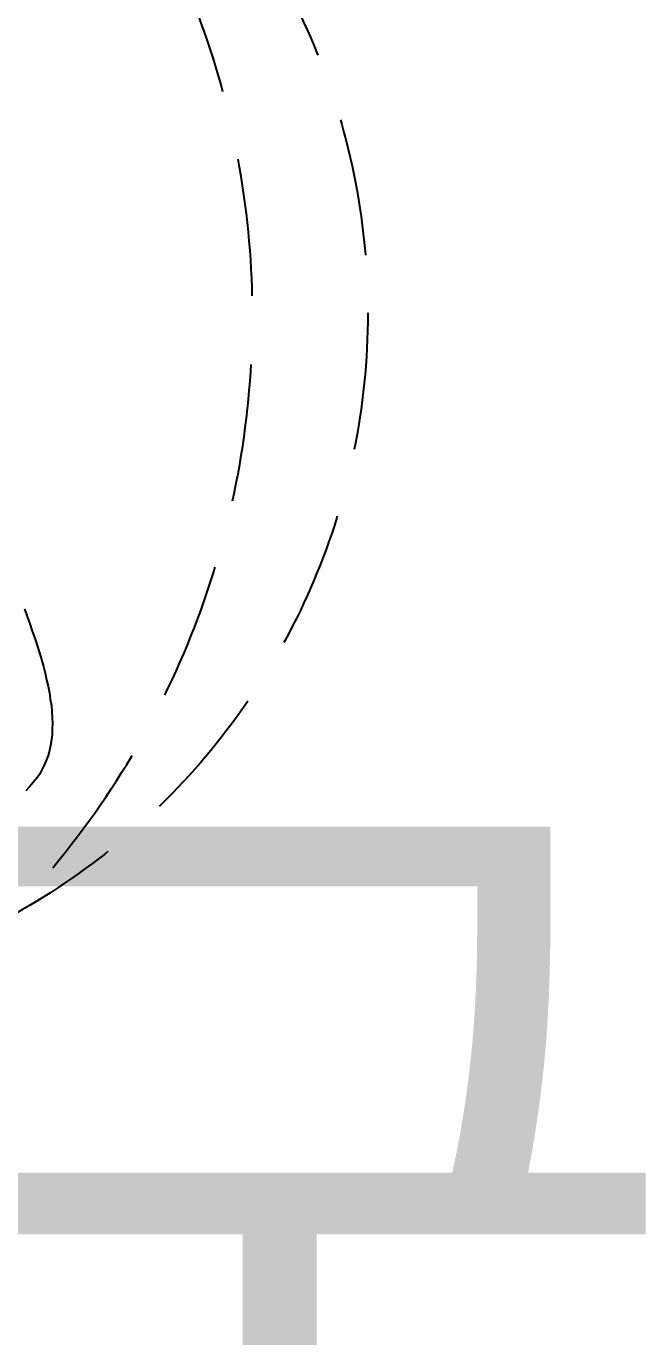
# Model space of a CAD drawing. Extents: x 11477420 to 23072185, y -28506554 to -14238804.
# Drawn here: x 11519946.7 to 11520126.9, y -14275684.9 to -14275303.9 of the extents above; entities that cross this region are included whole.
import ezdxf
from ezdxf.enums import TextEntityAlignment as Align

# ---------------------------------------------------------------- set-up
doc = ezdxf.new("R2010")
doc.units = 0
doc.header["$LTSCALE"] = 50
doc.header["$MEASUREMENT"] = 0
doc.linetypes.add('DH-HID2', pattern=[1.2, 0.8, -0.4])
doc.layers.get('0').update_dxf_attribs({"linetype": 'CONTINUOUS'})
doc.layers.add('2.글자선', color=60, linetype='CONTINUOUS')
doc.layers.add('FU-FURM', color=251, linetype='DH-HID2')
doc.styles.add('맑은 고딕', font='malgun.ttf')

# ---------------------------------------------------------------- blocks, each defined once
blk = doc.blocks.new('dmlwk2')
at = {"layer": 'FU-FURM'}
blk.add_polyline3d([(391394.32, 35307.06, 0), (391396.52, 35307.86, 0), (391398.72, 35308.56, 0), (391400.82, 35309.26, 0), (391402.92, 35309.96, 0), (391405.02, 35310.66, 0), (391407.12, 35311.26, 0), (391409.12, 35311.86, 0), (391411.12, 35312.36, 0), (391413.12, 35312.86, 0), (391415.02, 35313.26, 0), (391416.92, 35313.66, 0), (391418.82, 35314.06, 0), (391420.62, 35314.26, 0), (391422.52, 35314.56, 0), (391424.22, 35314.66, 0), (391426.02, 35314.76, 0), (391427.72, 35314.86, 0), (391429.32, 35314.76, 0), (391430.92, 35314.66, 0), (391432.52, 35314.46, 0), (391434.12, 35314.16, 0), (391435.62, 35313.86, 0), (391437.02, 35313.46, 0), (391438.52, 35312.86, 0), (391439.82, 35312.26, 0), (391441.22, 35311.56, 0), (391442.52, 35310.86, 0), (391443.72, 35309.96, 0), (391444.92, 35308.96, 0), (391446.12, 35307.96, 0), (391447.22, 35306.86, 0)], dxfattribs=at)
blk.add_circle((391307.15, 35207.88), 200, dxfattribs=at)
blk.add_arc((391307.15, 35123.95), 250.39, 49.528, 130.472, dxfattribs=at)
blk = doc.blocks.new('flooor2')
at = {"layer": 'FU-FURM', "color": 8, "rotation": 270.6342439177113}
blk.add_blockref('dmlwk2', (11480308.79, -13884493.79), dxfattribs=at)

msp = doc.modelspace()

# ---------------------------------------------------------------- block references
msp.add_blockref('flooor2', (0, 0))

# ---------------------------------------------------------------- texts
at = {"layer": '2.글자선', "color": 30, "style": '맑은 고딕'}
msp.add_text('2구', height=190.138, dxfattribs=at).set_placement((11519760.4, -14275545.64), align=Align.TOP_LEFT)

doc.saveas('drawing.dxf')
